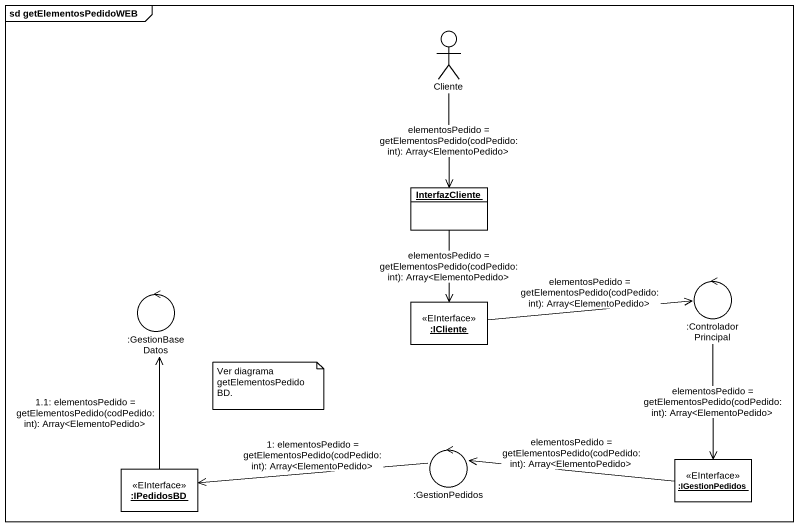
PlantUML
@startuml
mainframe sd getElementosPedidoWEB
allowmixing
hide circle
hide empty members
actor Cliente
object InterfazCliente
control ":ControladorPrincipal" as ControladorPrincipal
control ":GestionBaseDatos" as GestionBaseDatos
object ":ICliente" as ICliente <<EInterface>>
object ":IPedidosBD" as IPedidosBD <<EInterface>>
control ":GestionPedidos" as GestionPedidos
object ":IGestionPedidos" as IGestionPedidos <<EInterface>>
Cliente --> InterfazCliente : elementosPedido = getElementosPedido(codPedido:int): Array<ElementoPedido>
InterfazCliente --> ICliente : elementosPedido = getElementosPedido(codPedido:int): Array<ElementoPedido>
ControladorPrincipal --> IGestionPedidos : elementosPedido = getElementosPedido(codPedido:int): Array<ElementoPedido>
ICliente -right-> ControladorPrincipal : elementosPedido = getElementosPedido(codPedido:int): Array<ElementoPedido>
IPedidosBD -up-> GestionBaseDatos : 1.1: elementosPedido = getElementosPedido(codPedido:int): Array<ElementoPedido>
GestionPedidos -left-> IPedidosBD : 1: elementosPedido = getElementosPedido(codPedido:int): Array<ElementoPedido>
IGestionPedidos -left-> GestionPedidos : elementosPedido = getElementosPedido(codPedido:int): Array<ElementoPedido>
note as N1
  Ver diagrama getElementosPedidoBD.
end note
@enduml
